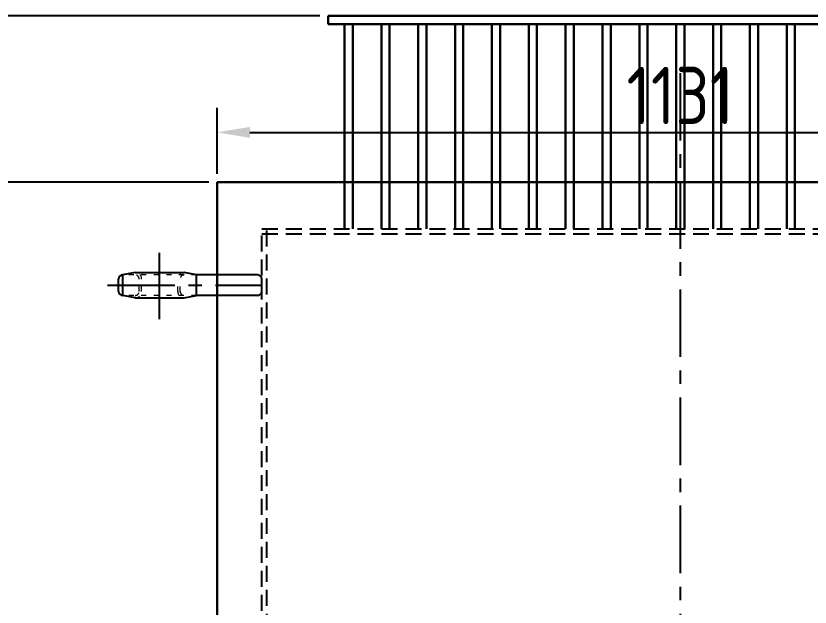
# Model space of a CAD drawing. Header units: millimetres. Extents: x 116956 to 138384, y -169944 to -162492.
# Drawn here: x 118093 to 119062, y -168200 to -167478 of the extents above; entities that cross this region are included whole.
import ezdxf

# ---------------------------------------------------------------- set-up
doc = ezdxf.new("R2010")
doc.units = ezdxf.units.MM
doc.header["$LTSCALE"] = 13
for name, pattern in [('ACAD_ISO03W100', [1.18, 0.47, -0.71]), ('CENTERX2', [101.6, 63.5, -12.7, 12.7, -12.7]), ('DASHED', [0.75, 0.5, -0.25])]:
    doc.linetypes.add(name, pattern=pattern)
for name, color, linetype in [('1', 4, 'Continuous'), ('粗实线', 4, 'Continuous'), ('铁心虚线', 1, 'DASHED')]:
    doc.layers.add(name, color=color, linetype=linetype)
doc.layers.add('标注、文本', color=3, linetype='Continuous', lineweight=25)
doc.styles.get("Standard").update_dxf_attribs({"font": 'gbenor.shx', "bigfont": 'gbcbig.shx'})
doc.dimstyles.new('1-15', dxfattribs={"dimscale": 20, "dimtxt": 3.5, "dimasz": 2, "dimexe": 1.5, "dimexo": 0.5, "dimgap": 0.5, "dimtad": 1, "dimtoh": 1, "dimdec": 1, "dimdsep": 46, "dimtxsty": 'Standard', "dimcen": 2.5, "dimclrd": 3, "dimclre": 3, "dimclrt": 3, "dimadec": 0, "dimazin": 2, "dimtfac": 1, "dimtdec": 1, "dimtmove": 0, "dimatfit": 2, "dimfxl": 1, "dimarcsym": 0})

# ---------------------------------------------------------------- blocks, each defined once
blk = doc.blocks.new('*D1135')
at = {"layer": 'Defpoints', "color": 0, "transparency": 16777216}
for p in [(118338.44, -167680.74), (117919.84, -168898.74), (118348.44, -168898.74)]:
    blk.add_point(p, dxfattribs=at)
at = {"layer": '标注、文本', "color": 3, "lineweight": -2, "transparency": 16777216}
for p, q in [((118328.44, -167680.74), (117889.84, -167680.74)), ((117919.84, -167720.74), (117919.84, -168858.74)), ((118338.44, -168898.74), (117889.84, -168898.74))]:
    blk.add_line(p, q, dxfattribs=at)
at = {"layer": '标注、文本', "color": 3, "transparency": 16777216}
for points in [[(117913.17, -167720.74), (117926.5, -167720.74), (117919.84, -167680.74)], [(117913.17, -168858.74), (117926.5, -168858.74), (117919.84, -168898.74)]]:
    blk.add_solid(points, dxfattribs=at)
at = {"layer": '标注、文本', "color": 3, "transparency": 16777216, "insert": (117874.84, -168289.74), "char_height": 70, "attachment_point": 5, "rotation": 90}
blk.add_mtext('1218', dxfattribs=at)
blk = doc.blocks.new('*D1136')
at = {"layer": 'Defpoints', "color": 0, "transparency": 16777216}
for p in [(119469.44, -167619.98), (118338.44, -167680.74), (119469.44, -167680.74)]:
    blk.add_point(p, dxfattribs=at)
at = {"layer": '标注、文本', "color": 3, "lineweight": -2, "transparency": 16777216}
for p, q in [((118338.44, -167670.74), (118338.44, -167589.98)), ((119469.44, -167670.74), (119469.44, -167589.98)), ((118378.44, -167619.98), (119429.44, -167619.98))]:
    blk.add_line(p, q, dxfattribs=at)
at = {"layer": '标注、文本', "color": 3, "transparency": 16777216}
for points in [[(118378.44, -167613.31), (118378.44, -167626.65), (118338.44, -167619.98)], [(119429.44, -167613.31), (119429.44, -167626.65), (119469.44, -167619.98)]]:
    blk.add_solid(points, dxfattribs=at)
at = {"layer": '标注、文本', "color": 3, "transparency": 16777216, "insert": (118903.94, -167574.98), "char_height": 70, "attachment_point": 5}
blk.add_mtext('1131', dxfattribs=at)
blk = doc.blocks.new('*D1369')
at = {"layer": 'Defpoints', "color": 0, "transparency": 16777216}
for p in [(117747.18, -167477.74), (118473.94, -167477.74), (118123.94, -168898.74)]:
    blk.add_point(p, dxfattribs=at)
at = {"layer": '标注、文本', "color": 3, "lineweight": -2, "transparency": 16777216}
for p, q in [((118463.94, -167477.74), (117717.18, -167477.74)), ((117747.18, -168858.74), (117747.18, -167517.74)), ((118113.94, -168898.74), (117717.18, -168898.74))]:
    blk.add_line(p, q, dxfattribs=at)
at = {"layer": '标注、文本', "color": 3, "transparency": 16777216}
for points in [[(117740.52, -167517.74), (117753.85, -167517.74), (117747.18, -167477.74)], [(117740.52, -168858.74), (117753.85, -168858.74), (117747.18, -168898.74)]]:
    blk.add_solid(points, dxfattribs=at)
at = {"layer": '标注、文本', "color": 3, "transparency": 16777216, "insert": (117702.18, -168188.24), "char_height": 70, "attachment_point": 5, "rotation": 90}
blk.add_mtext('1421', dxfattribs=at)

msp = doc.modelspace()

# ---------------------------------------------------------------- linework, layer by layer
at = {"layer": '1', "color": 1, "linetype": 'CENTERX2', "lineweight": -3, "ltscale": 0.1}
for p, q in [((118903.942, -167547.563), (118903.942, -168987.084)), ((118267.951, -167848.006), (118267.951, -167767.313)), ((118204.33, -167806.67), (118392.942, -167806.67))]:
    msp.add_line(p, q, dxfattribs=at)
at = {"layer": '标注、文本'}
for p, q in [((118238.2, -167791.17), (118223.2, -167794.17)), ((118238.2, -167791.17), (118298.2, -167791.17)), ((118313.2, -167794.17), (118298.2, -167791.17)), ((118217.959, -167814.17), (118217.959, -167799.17)), ((118223.2, -167819.17), (118223.2, -167794.17)), ((118387.942, -167794.17), (118313.2, -167794.17)), ((118313.2, -167819.17), (118313.2, -167794.17)), ((118392.942, -167814.17), (118392.942, -167799.17)), ((118238.2, -167822.17), (118223.2, -167819.17)), ((118298.2, -167822.17), (118313.2, -167819.17)), ((118387.942, -167819.17), (118313.2, -167819.17)), ((118238.2, -167822.17), (118298.2, -167822.17))]:
    msp.add_line(p, q, dxfattribs=at)
at = {"layer": '标注、文本', "color": 2, "linetype": 'ACAD_ISO03W100', "lineweight": 18}
for p, q in [((118313.2, -167794.17), (118222.959, -167794.17)), ((118243.2, -167814.17), (118243.2, -167799.17)), ((118246.2, -167814.17), (118246.2, -167799.17)), ((118290.2, -167814.17), (118290.2, -167799.17)), ((118293.2, -167814.17), (118293.2, -167799.17)), ((118313.2, -167819.17), (118222.959, -167819.17))]:
    msp.add_line(p, q, dxfattribs=at)
for centre, radius, start, end in [((118238.2, -167799.17), 8, 0, 90), ((118298.2, -167799.17), 8, 90, 180), ((118238.2, -167799.17), 5, 0, 90), ((118298.2, -167799.17), 5, 90, 180), ((118238.2, -167814.17), 5, 270, 0), ((118238.2, -167814.17), 8, 270, 0), ((118298.2, -167814.17), 8, 180, 270), ((118298.2, -167814.17), 5, 180, 270)]:
    msp.add_arc(centre, radius, start, end, dxfattribs=at)
at = {"layer": '标注、文本'}
for centre, start, end in [((118222.959, -167799.17), 90, 180), ((118387.942, -167799.17), 0, 90), ((118222.959, -167814.17), 180, 270), ((118387.942, -167814.17), 270, 0)]:
    msp.add_arc(centre, 5, start, end, dxfattribs=at)
at = {"layer": '粗实线', "lineweight": 30}
for p, q in [((118473.942, -167477.745), (119333.942, -167477.745)), ((118473.942, -167477.745), (118473.942, -167487.745)), ((118473.942, -167487.745), (119333.942, -167487.745)), ((118493.942, -167487.745), (118493.942, -167737.745)), ((118503.942, -167487.745), (118503.942, -167737.745)), ((118538.942, -167487.745), (118538.942, -167737.745)), ((118548.942, -167487.745), (118548.942, -167737.745)), ((118583.942, -167487.745), (118583.942, -167737.745)), ((118593.942, -167487.745), (118593.942, -167737.745)), ((118628.942, -167487.745), (118628.942, -167737.745)), ((118638.942, -167487.745), (118638.942, -167737.745)), ((118673.942, -167487.745), (118673.942, -167737.745)), ((118683.942, -167487.745), (118683.942, -167737.745)), ((118718.942, -167487.745), (118718.942, -167737.745)), ((118728.942, -167487.745), (118728.942, -167737.745)), ((118763.942, -167487.745), (118763.942, -167737.745)), ((118773.942, -167487.745), (118773.942, -167737.745)), ((118808.942, -167487.745), (118808.942, -167737.745)), ((118818.942, -167487.745), (118818.942, -167737.745)), ((118853.942, -167487.745), (118853.942, -167737.745)), ((118863.942, -167487.745), (118863.942, -167737.745)), ((118898.942, -167487.745), (118898.942, -167737.745)), ((118908.942, -167487.745), (118908.942, -167737.745)), ((118943.942, -167487.745), (118943.942, -167737.745)), ((118953.942, -167487.745), (118953.942, -167737.745)), ((118988.942, -167487.745), (118988.942, -167737.745)), ((118998.942, -167487.745), (118998.942, -167737.745)), ((119033.942, -167487.745), (119033.942, -167737.745)), ((119043.942, -167487.745), (119043.942, -167737.745)), ((118338.442, -167680.745), (118338.442, -168373.745)), ((118338.442, -167680.745), (119469.442, -167680.745))]:
    msp.add_line(p, q, dxfattribs=at)
at = {"layer": '铁心虚线', "color": 6, "ltscale": 3}
for p, q in [((118392.942, -167737.745), (119414.942, -167737.745)), ((118392.942, -168379.745), (118392.942, -167737.745)), ((118398.942, -168373.745), (118398.942, -167737.745)), ((118392.942, -167743.745), (119414.942, -167743.745))]:
    msp.add_line(p, q, dxfattribs=at)

# ---------------------------------------------------------------- dimensions: what is measured, and where the dimension line sits
at = {"layer": '标注、文本'}
for base, p1, p2, picture, middle in [((117747.183, -167477.745), (118123.942, -168898.745), (118473.942, -167477.745), '*D1369', (117702.183, -168188.245)), ((117919.835, -168898.745), (118338.442, -167680.745), (118348.442, -168898.745), '*D1135', (117874.835, -168289.745))]:
    dim = msp.add_linear_dim(base=base, p1=p1, p2=p2, angle=90, dimstyle='1-15', dxfattribs=at)
    dim.commit()
    dim.dimension.update_dxf_attribs({"geometry": picture, "text_midpoint": middle})
dim = msp.add_linear_dim(base=(119469.442, -167619.981), p1=(118338.442, -167680.745), p2=(119469.442, -167680.745), dimstyle='1-15', dxfattribs=at)
dim.commit()
dim.dimension.update_dxf_attribs({"geometry": '*D1136', "text_midpoint": (118903.942, -167574.981)})

doc.saveas('drawing.dxf')
